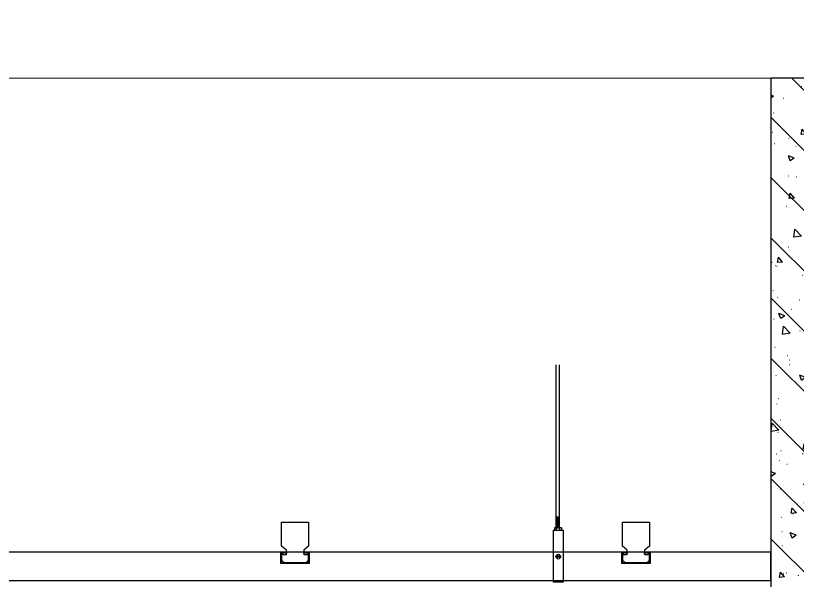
# Model space of a CAD drawing. Header units: millimetres. Extents: x 90086 to 135690, y -7745 to 15991.
# Drawn here: x 123607 to 124983, y 5011 to 6006 of the extents above; entities that cross this region are included whole.
import ezdxf

# ---------------------------------------------------------------- set-up
doc = ezdxf.new("R2010")
doc.units = ezdxf.units.MM
doc.layers.add('_ACM-A-DETL-THIN', color=2, linetype='Continuous', lineweight=9)
doc.layers.add('I-DETL-LW08', color=8, linetype='Continuous')
doc.layers.add('WALL TYPE$0$SUSP', color=9, linetype='Continuous')

# ---------------------------------------------------------------- blocks, each defined once
blk = doc.blocks.new('*U65')
h = blk.add_hatch()
h.set_pattern_fill('0-钢筋混凝土001-DOM', color=250, scale=15, pattern_type=2)
h.set_pattern_definition([(45, (-330, 4214.64), (-53.033, 53.033), []), (50, (-330, 4214.64), (107.58903, -9.4128), [11.25, -123.75]), (355, (-330, 4214.64), (-20.8127, 112.8288), [9, -99]), (100.4514, (-321.03, 4213.85), (86.7764, 103.4159), [9.561, -105.1713]), (46.1842, (-330, 4244.64), (160.0862, -24.8279), [16.875, -185.625]), (96.6356, (-316.66, 4242.57), (140.1994, 146.1177), [14.3415, -157.757]), (351.1842, (-330, 4244.64), (140.1993, 146.1178), [13.5, -148.5]), (21, (-315, 4237.14), (89.53606, -60.39283), [11.25, -123.75]), (326, (-315, 4237.14), (36.4973, 108.7725), [9, -99]), (71.4514, (-307.54, 4232.11), (126.0334, 48.3796), [9.561, -105.1713]), (37.5, (-330, 4214.64), (1.82398, 49.93408), [0.75, -97.8, 0.75, -100.5, 0.75, -99.375]), (7.5, (-330, 4214.64), (39.46043, 59.16176), [0.75, -57.3, 0.75, -95.55, 0.75, -37.875]), (327.5, (-363.45, 4214.64), (80.07337, -3.38323), [0.75, -37.5, 0.75, -117, 0.75, -155.25]), (317.5, (-378.45, 4214.64), (87.47793, 15.01575), [0.75, -48.75, 0.75, -77.7, 0.75, -110.25])])
h.paths.add_polyline_path([(11800.4, -5294.2), (12330.4, -5294.2), (12330.4, -6794.6), (11800.4, -6794.6)])
blk.add_lwpolyline([(11800.4, -5294.2), (12330.4, -5294.2), (12330.4, -6794.6), (11800.4, -6794.6)], close=True)
blk = doc.blocks.new('WALL TYPE$0$garege')
at = {"elevation": 0}
for points in [[(4441.1, 1913.4), (4441.1, 1926.4), (4439.1, 1926.4), (4439.1, 1923.4), (4432.4, 1923.4), (4432.4, 1930.9), (4441.1, 1938), (4441.1, 1980), (4393.5, 1980), (4393.5, 1938), (4402.1, 1930.9), (4402.1, 1923.4), (4395.5, 1923.4), (4395.5, 1926.4), (4393.5, 1926.4), (4393.5, 1913.4), (4398.2, 1908.8), (4435.8, 1908.8)], [(4433.9, 1925.2), (4433.9, 1926.4), (4441.1, 1926.4), (4441.1, 1908.8), (4393.5, 1908.8), (4393.5, 1926.4), (4400.7, 1926.4), (4400.7, 1925.2), (4401.9, 1925.2), (4401.9, 1927.6), (4392.3, 1927.6), (4392.3, 1907.6), (4442.3, 1907.6), (4442.3, 1927.6), (4432.7, 1927.6), (4432.7, 1925.2)]]:
    blk.add_lwpolyline(points, close=True, dxfattribs=at)

msp = doc.modelspace()

# ---------------------------------------------------------------- linework, layer by layer
at = {"layer": '_ACM-A-DETL-THIN'}
msp.add_lwpolyline([(120616.6, 5895.7), (123358.7, 5895.7), (123391.2, 6005.7), (123456.2, 5785.7), (123488.7, 5895.7), (127266.6, 5895.7)], dxfattribs=at)
at = {"layer": 'I-DETL-LW08'}
msp.add_lwpolyline([(120616.6, 5060.7), (120616.6, 5010.7), (124936.6, 5010.7), (124936.6, 5060.7)], close=True, dxfattribs=at)
at = {"layer": 'WALL TYPE$0$SUSP', "color": 8}
for p, q in [((124558.7, 5103.4, 9.7), (124558.7, 5390.6, 9.7)), ((124564.7, 5103.4, 9.7), (124564.7, 5390.6, 9.7)), ((124564.7, 5121.4, 9.7), (124558.7, 5122.9, 9.7)), ((124564.7, 5120.4, 9.7), (124558.7, 5121.9, 9.7)), ((124564.7, 5119.4, 9.7), (124558.7, 5120.9, 9.7)), ((124564.7, 5118.4, 9.7), (124558.7, 5119.9, 9.7)), ((124564.7, 5117.4, 9.7), (124558.7, 5118.9, 9.7)), ((124564.7, 5116.4, 9.7), (124558.7, 5117.9, 9.7)), ((124564.7, 5115.4, 9.7), (124558.7, 5116.9, 9.7)), ((124564.7, 5115.4, 9.7), (124558.7, 5116.9, 9.7)), ((124564.7, 5114.4, 9.7), (124558.7, 5115.9, 9.7)), ((124564.7, 5113.4, 9.7), (124558.7, 5114.9, 9.7)), ((124564.7, 5112.4, 9.7), (124558.7, 5113.9, 9.7)), ((124564.7, 5111.4, 9.7), (124558.7, 5112.9, 9.7)), ((124564.7, 5110.4, 9.7), (124558.7, 5111.9, 9.7)), ((124564.7, 5109.4, 9.7), (124558.7, 5110.9, 9.7)), ((124564.7, 5108.4, 9.7), (124558.7, 5109.9, 9.7)), ((124564.7, 5107.4, 9.7), (124558.7, 5108.9, 9.7)), ((124564.7, 5106.4, 9.7), (124558.7, 5107.9, 9.7)), ((124564.7, 5105.4, 9.7), (124558.7, 5106.9, 9.7)), ((124555.4, 5103.4, 9.7), (124555.4, 5099.3, 9.7)), ((124568, 5103.4, 9.7), (124555.4, 5103.4, 9.7)), ((124558.5, 5102.4, 9.7), (124558.5, 5099.3, 9.7)), ((124564.7, 5104.4, 9.7), (124558.7, 5105.9, 9.7)), ((124564.7, 5103.4, 9.7), (124558.7, 5104.9, 9.7)), ((124560.6, 5103.4, 9.7), (124562.9, 5103.4, 9.7)), ((124564.5, 5102.4, 9.7), (124564.5, 5099.3, 9.7)), ((124565.7, 5103.4, 9.7), (124564.9, 5103.4, 9.7)), ((124567.7, 5103.4, 9.7), (124568, 5103.4, 9.7)), ((124568, 5103.4, 9.7), (124568, 5099.3, 9.7)), ((124566.3, 5053.5, 9.7), (124558.3, 5053.5, 9.7)), ((124566.3, 5051.5, 9.7), (124558.3, 5051.5, 9.7))]:
    msp.add_line(p, q, dxfattribs=at)
at = {"layer": 'WALL TYPE$0$SUSP', "color": 8, "elevation": 9.7}
msp.add_lwpolyline([(124570.7, 5007.4), (124554, 5007.4), (124554, 5099.3), (124570.7, 5099.3), (124570.7, 5007.4)], dxfattribs=at)
at = {"layer": 'WALL TYPE$0$SUSP', "color": 8}
msp.add_circle((124562.3, 5052.5, 9.7), 4.12, dxfattribs=at)
for centre, start, end in [((124557.5, 5102.4, 9.7), 0, 90), ((124559.5, 5102.4, 9.7), 90, 180), ((124563.5, 5102.4, 9.7), 0, 90), ((124565.5, 5102.4, 9.7), 90, 180)]:
    msp.add_arc(centre, 1, start, end, dxfattribs=at)

# ---------------------------------------------------------------- block references
at = {"xscale": -1}
msp.add_blockref('*U65', (137267, 11190), dxfattribs=at)
at = {"layer": 'I-DETL-LW08', "xscale": -1}
for p in [(128516.2, 3133.1, 13.7), (129116.2, 3133.1, 13.7)]:
    msp.add_blockref('WALL TYPE$0$garege', p, dxfattribs=at)

doc.saveas('drawing.dxf')
